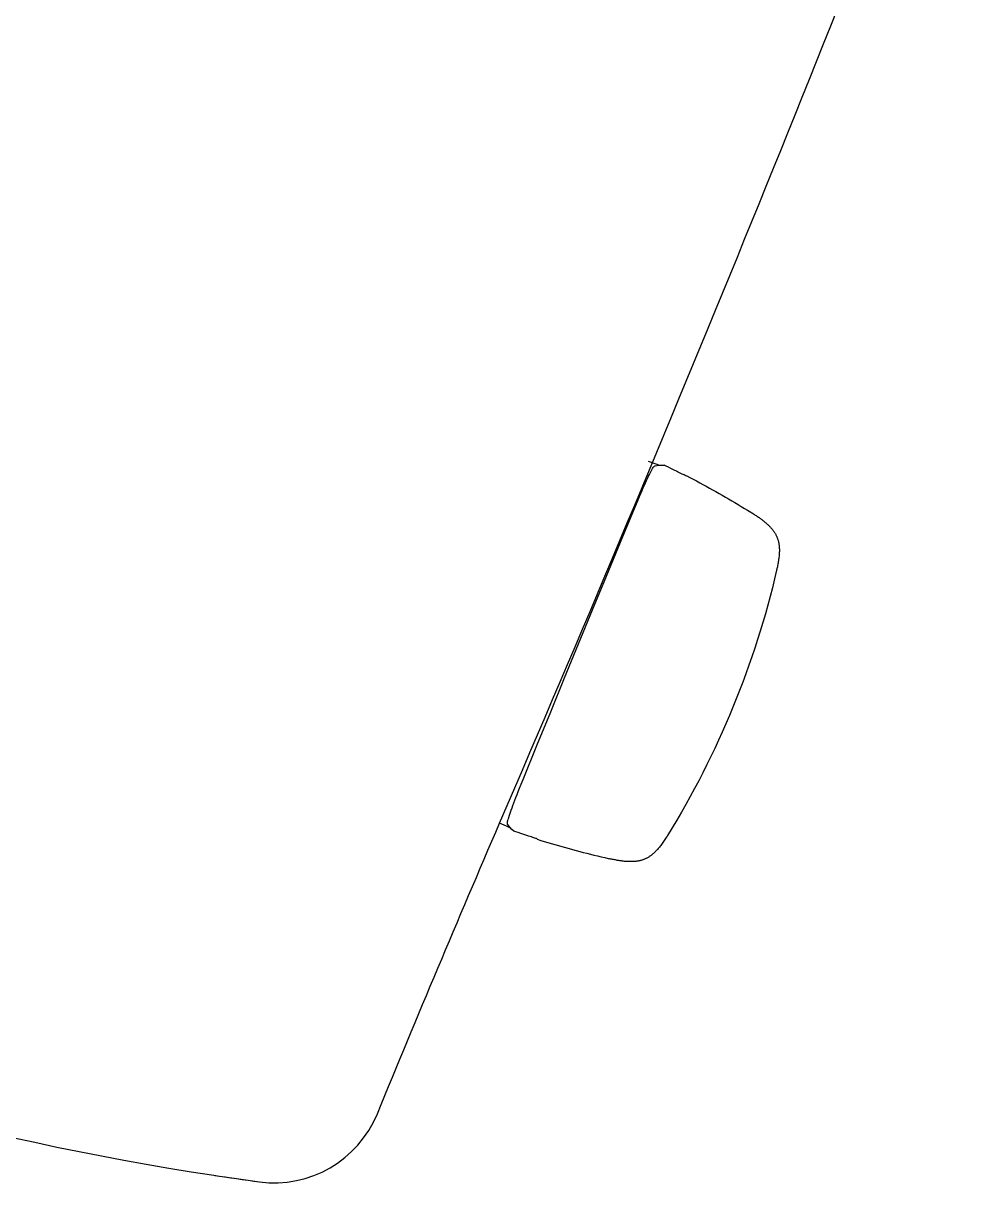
# Model space of a CAD drawing. Header units: millimetres. Extents: x -6176 to 11988, y -1403 to 10916.
# Drawn here: x -5404.2 to -5165.4, y 1121.4 to 1413.3 of the extents above; entities that cross this region are included whole.
import ezdxf

# ---------------------------------------------------------------- set-up
doc = ezdxf.new("R2010")
doc.units = ezdxf.units.MM

# ---------------------------------------------------------------- blocks, each defined once
blk = doc.blocks.new('0125')
at = {"color": 0}
blk.add_lwpolyline([(-1038.58, 682.37, 0.042689), (-1161.51, 709.95, 0.341763), (-1191.09, 692.88, -0.000152), (-1241.53, 569.87, -0.00068), (-1338.86, 333.64, 0.342009), (-1329.82, 300.57, 0.124051), (-996.46, 160.42, 0.004216), (-984.95, 158.77, 0.341388), (-955.27, 175.91, -0.00448), (-924.49, 249.09, 0.009597), (-807.59, 535.2, 0.328825), (-816.59, 568.13, 0.054684), (-923.39, 635.01, 0.045092), (-927.29, 632.45, -0.103027), (-934.72, 632.58, -0.079408), (-942.41, 635.66, 0.021578), (-1032.23, 672.67, -0.304816), (-1038.58, 682.37, -1.28594)], format="xyb", dxfattribs=at)
for points, knots in [([(-890.52, 328.32), (-890.52, 328.32), (-890.05, 329.46), (-890.05, 329.46), (-890.05, 329.46), (-890.05, 329.46), (-889.63, 330.45), (-889.63, 330.45), (-889.63, 330.45), (-889.63, 330.45), (-889.27, 331.31), (-889.27, 331.31), (-889.27, 331.31), (-889.27, 331.31), (-888.94, 332.08), (-888.94, 332.08), (-888.94, 332.08), (-888.94, 332.08), (-888.63, 332.79), (-888.63, 332.79), (-888.63, 332.79), (-888.63, 332.79), (-888.33, 333.47), (-888.33, 333.47), (-888.33, 333.47), (-888.33, 333.47), (-888.04, 334.12), (-888.04, 334.12), (-888.04, 334.12), (-888.04, 334.12), (-887.77, 334.73), (-887.77, 334.73), (-887.77, 334.73), (-887.77, 334.73), (-887.5, 335.31), (-887.5, 335.31), (-887.5, 335.31), (-887.5, 335.31), (-887.24, 335.87), (-887.24, 335.87), (-887.24, 335.87), (-887.24, 335.87), (-886.99, 336.39), (-886.99, 336.39), (-886.99, 336.39), (-886.99, 336.39), (-886.76, 336.87), (-886.76, 336.87), (-886.76, 336.87), (-886.76, 336.87), (-886.54, 337.31), (-886.54, 337.31), (-886.54, 337.31), (-886.54, 337.31), (-886.33, 337.71), (-886.33, 337.71), (-886.33, 337.71), (-886.33, 337.71), (-886.15, 338.05), (-886.15, 338.05), (-886.15, 338.05), (-886.15, 338.05), (-885.99, 338.34), (-885.99, 338.34), (-885.99, 338.34), (-885.99, 338.34), (-885.85, 338.57), (-885.85, 338.57), (-885.85, 338.57), (-885.85, 338.57), (-885.73, 338.74), (-885.73, 338.74), (-885.73, 338.74), (-885.73, 338.74), (-885.63, 338.88), (-885.63, 338.88), (-885.63, 338.88), (-885.63, 338.88), (-885.54, 338.97), (-885.54, 338.97), (-885.54, 338.97), (-885.54, 338.97), (-885.45, 339.02), (-885.45, 339.02), (-885.45, 339.02), (-885.45, 339.02), (-885.37, 339.05), (-885.37, 339.05)], [0, 0, 0, 0, 0.045455, 0.045455, 0.045455, 0.045455, 0.090909, 0.090909, 0.090909, 0.090909, 0.136364, 0.136364, 0.136364, 0.136364, 0.181818, 0.181818, 0.181818, 0.181818, 0.227273, 0.227273, 0.227273, 0.227273, 0.272727, 0.272727, 0.272727, 0.272727, 0.318182, 0.318182, 0.318182, 0.318182, 0.363636, 0.363636, 0.363636, 0.363636, 0.409091, 0.409091, 0.409091, 0.409091, 0.454545, 0.454545, 0.454545, 0.454545, 0.5, 0.5, 0.5, 0.5, 0.545455, 0.545455, 0.545455, 0.545455, 0.590909, 0.590909, 0.590909, 0.590909, 0.636364, 0.636364, 0.636364, 0.636364, 0.681818, 0.681818, 0.681818, 0.681818, 0.727273, 0.727273, 0.727273, 0.727273, 0.772727, 0.772727, 0.772727, 0.772727, 0.818182, 0.818182, 0.818182, 0.818182, 0.863636, 0.863636, 0.863636, 0.863636, 0.909091, 0.909091, 0.909091, 0.909091, 0.954545, 0.954545, 0.954545, 0.954545, 1, 1, 1, 1]), ([(-884.41, 339.19), (-884.41, 339.19), (-885.1, 339.44), (-885.1, 339.44), (-885.1, 339.44), (-885.1, 339.44), (-885.89, 339.73), (-885.89, 339.73), (-885.89, 339.73), (-885.89, 339.73), (-886.29, 339.88), (-886.29, 339.88)], [0, 0, 0, 0, 0.333333, 0.333333, 0.333333, 0.333333, 0.666667, 0.666667, 0.666667, 0.666667, 1, 1, 1, 1]), ([(-885.37, 339.05), (-885.37, 339.05), (-884.48, 339.18), (-884.48, 339.18), (-884.48, 339.18), (-884.48, 339.18), (-883.72, 339.23), (-883.72, 339.23), (-883.72, 339.23), (-883.72, 339.23), (-883.08, 339.2), (-883.08, 339.2)], [0, 0, 0, 0, 0.333333, 0.333333, 0.333333, 0.333333, 0.666667, 0.666667, 0.666667, 0.666667, 1, 1, 1, 1]), ([(-879.69, 337.53), (-879.69, 337.53), (-879.95, 337.66), (-879.95, 337.66), (-879.95, 337.66), (-879.95, 337.66), (-880.39, 337.88), (-880.39, 337.88), (-880.39, 337.88), (-880.39, 337.88), (-880.88, 338.12), (-880.88, 338.12), (-880.88, 338.12), (-880.88, 338.12), (-881.41, 338.38), (-881.41, 338.38), (-881.41, 338.38), (-881.41, 338.38), (-881.98, 338.66), (-881.98, 338.66), (-881.98, 338.66), (-881.98, 338.66), (-882.55, 338.94), (-882.55, 338.94), (-882.55, 338.94), (-882.55, 338.94), (-883.08, 339.2), (-883.08, 339.2)], [0, 0, 0, 0, 0.142857, 0.142857, 0.142857, 0.142857, 0.285714, 0.285714, 0.285714, 0.285714, 0.428571, 0.428571, 0.428571, 0.428571, 0.571429, 0.571429, 0.571429, 0.571429, 0.714286, 0.714286, 0.714286, 0.714286, 0.857143, 0.857143, 0.857143, 0.857143, 1, 1, 1, 1]), ([(-877.48, 336.46), (-877.48, 336.46), (-877.53, 336.48), (-877.53, 336.48), (-877.53, 336.48), (-877.53, 336.48), (-877.65, 336.53), (-877.65, 336.53), (-877.65, 336.53), (-877.65, 336.53), (-877.83, 336.61), (-877.83, 336.61), (-877.83, 336.61), (-877.83, 336.61), (-878.04, 336.72), (-878.04, 336.72), (-878.04, 336.72), (-878.04, 336.72), (-878.28, 336.84), (-878.28, 336.84), (-878.28, 336.84), (-878.28, 336.84), (-878.56, 336.97), (-878.56, 336.97), (-878.56, 336.97), (-878.56, 336.97), (-878.86, 337.12), (-878.86, 337.12), (-878.86, 337.12), (-878.86, 337.12), (-879.19, 337.29), (-879.19, 337.29), (-879.19, 337.29), (-879.19, 337.29), (-879.56, 337.47), (-879.56, 337.47), (-879.56, 337.47), (-879.56, 337.47), (-879.68, 337.53), (-879.68, 337.53)], [0, 0, 0, 0, 0.1, 0.1, 0.1, 0.1, 0.2, 0.2, 0.2, 0.2, 0.3, 0.3, 0.3, 0.3, 0.4, 0.4, 0.4, 0.4, 0.5, 0.5, 0.5, 0.5, 0.6, 0.6, 0.6, 0.6, 0.7, 0.7, 0.7, 0.7, 0.8, 0.8, 0.8, 0.8, 0.9, 0.9, 0.9, 0.9, 1, 1, 1, 1]), ([(-877.44, 336.44), (-877.44, 336.44), (-877.46, 336.45), (-877.46, 336.45), (-877.46, 336.45), (-877.46, 336.45), (-877.48, 336.46), (-877.48, 336.46)], [0, 0, 0, 0, 0.5, 0.5, 0.5, 0.5, 1, 1, 1, 1]), ([(-877.41, 336.5), (-877.41, 336.5), (-876.59, 336.07), (-876.59, 336.07), (-876.59, 336.07), (-876.59, 336.07), (-875.77, 335.64), (-875.77, 335.64), (-875.77, 335.64), (-875.77, 335.64), (-874.96, 335.21), (-874.96, 335.21), (-874.96, 335.21), (-874.96, 335.21), (-874.14, 334.77), (-874.14, 334.77), (-874.14, 334.77), (-874.14, 334.77), (-873.32, 334.33), (-873.32, 334.33), (-873.32, 334.33), (-873.32, 334.33), (-872.51, 333.88), (-872.51, 333.88), (-872.51, 333.88), (-872.51, 333.88), (-871.7, 333.44), (-871.7, 333.44), (-871.7, 333.44), (-871.7, 333.44), (-870.89, 332.99), (-870.89, 332.99), (-870.89, 332.99), (-870.89, 332.99), (-870.08, 332.54), (-870.08, 332.54), (-870.08, 332.54), (-870.08, 332.54), (-869.27, 332.08), (-869.27, 332.08), (-869.27, 332.08), (-869.27, 332.08), (-868.47, 331.62), (-868.47, 331.62), (-868.47, 331.62), (-868.47, 331.62), (-867.66, 331.16), (-867.66, 331.16), (-867.66, 331.16), (-867.66, 331.16), (-866.86, 330.69), (-866.86, 330.69), (-866.86, 330.69), (-866.86, 330.69), (-866.06, 330.23), (-866.06, 330.23), (-866.06, 330.23), (-866.06, 330.23), (-865.26, 329.76), (-865.26, 329.76), (-865.26, 329.76), (-865.26, 329.76), (-864.47, 329.28), (-864.47, 329.28), (-864.47, 329.28), (-864.47, 329.28), (-863.67, 328.8), (-863.67, 328.8), (-863.67, 328.8), (-863.67, 328.8), (-862.88, 328.32), (-862.88, 328.32), (-862.88, 328.32), (-862.88, 328.32), (-862.09, 327.84), (-862.09, 327.84), (-862.09, 327.84), (-862.09, 327.84), (-861.3, 327.36), (-861.3, 327.36), (-861.3, 327.36), (-861.3, 327.36), (-861.04, 327.2), (-861.04, 327.2)], [0, 0, 0, 0, 0.047619, 0.047619, 0.047619, 0.047619, 0.095238, 0.095238, 0.095238, 0.095238, 0.142857, 0.142857, 0.142857, 0.142857, 0.190476, 0.190476, 0.190476, 0.190476, 0.238095, 0.238095, 0.238095, 0.238095, 0.285714, 0.285714, 0.285714, 0.285714, 0.333333, 0.333333, 0.333333, 0.333333, 0.380952, 0.380952, 0.380952, 0.380952, 0.428571, 0.428571, 0.428571, 0.428571, 0.47619, 0.47619, 0.47619, 0.47619, 0.52381, 0.52381, 0.52381, 0.52381, 0.571429, 0.571429, 0.571429, 0.571429, 0.619048, 0.619048, 0.619048, 0.619048, 0.666667, 0.666667, 0.666667, 0.666667, 0.714286, 0.714286, 0.714286, 0.714286, 0.761905, 0.761905, 0.761905, 0.761905, 0.809524, 0.809524, 0.809524, 0.809524, 0.857143, 0.857143, 0.857143, 0.857143, 0.904762, 0.904762, 0.904762, 0.904762, 0.952381, 0.952381, 0.952381, 0.952381, 1, 1, 1, 1]), ([(-918.6, 260.05), (-918.6, 260.05), (-915.12, 268.58), (-915.12, 268.58), (-915.12, 268.58), (-915.12, 268.58), (-911.64, 277.13), (-911.64, 277.13), (-911.64, 277.13), (-911.64, 277.13), (-908.14, 285.67), (-908.14, 285.67), (-908.14, 285.67), (-908.14, 285.67), (-904.63, 294.21), (-904.63, 294.21), (-904.63, 294.21), (-904.63, 294.21), (-901.12, 302.75), (-901.12, 302.75), (-901.12, 302.75), (-901.12, 302.75), (-897.59, 311.28), (-897.59, 311.28), (-897.59, 311.28), (-897.59, 311.28), (-894.06, 319.81), (-894.06, 319.81), (-894.06, 319.81), (-894.06, 319.81), (-890.52, 328.32), (-890.52, 328.32)], [0, 0, 0, 0, 0.125, 0.125, 0.125, 0.125, 0.25, 0.25, 0.25, 0.25, 0.375, 0.375, 0.375, 0.375, 0.5, 0.5, 0.5, 0.5, 0.625, 0.625, 0.625, 0.625, 0.75, 0.75, 0.75, 0.75, 0.875, 0.875, 0.875, 0.875, 1, 1, 1, 1]), ([(-861.03, 327.19), (-861.03, 327.19), (-860.86, 327.08), (-860.86, 327.08), (-860.86, 327.08), (-860.86, 327.08), (-860.62, 326.93), (-860.62, 326.93), (-860.62, 326.93), (-860.62, 326.93), (-860.38, 326.78), (-860.38, 326.78), (-860.38, 326.78), (-860.38, 326.78), (-860.16, 326.64), (-860.16, 326.64), (-860.16, 326.64), (-860.16, 326.64), (-859.95, 326.5), (-859.95, 326.5), (-859.95, 326.5), (-859.95, 326.5), (-859.75, 326.37), (-859.75, 326.37), (-859.75, 326.37), (-859.75, 326.37), (-859.56, 326.23), (-859.56, 326.23), (-859.56, 326.23), (-859.56, 326.23), (-859.37, 326.1), (-859.37, 326.1), (-859.37, 326.1), (-859.37, 326.1), (-859.19, 325.98), (-859.19, 325.98), (-859.19, 325.98), (-859.19, 325.98), (-859.01, 325.85), (-859.01, 325.85), (-859.01, 325.85), (-859.01, 325.85), (-858.84, 325.73), (-858.84, 325.73), (-858.84, 325.73), (-858.84, 325.73), (-858.68, 325.61), (-858.68, 325.61), (-858.68, 325.61), (-858.68, 325.61), (-858.52, 325.49), (-858.52, 325.49), (-858.52, 325.49), (-858.52, 325.49), (-858.37, 325.37), (-858.37, 325.37), (-858.37, 325.37), (-858.37, 325.37), (-858.22, 325.26), (-858.22, 325.26), (-858.22, 325.26), (-858.22, 325.26), (-858.07, 325.14), (-858.07, 325.14), (-858.07, 325.14), (-858.07, 325.14), (-857.93, 325.03), (-857.93, 325.03), (-857.93, 325.03), (-857.93, 325.03), (-857.79, 324.91), (-857.79, 324.91), (-857.79, 324.91), (-857.79, 324.91), (-857.65, 324.8), (-857.65, 324.8), (-857.65, 324.8), (-857.65, 324.8), (-857.51, 324.69), (-857.51, 324.69), (-857.51, 324.69), (-857.51, 324.69), (-857.38, 324.57), (-857.38, 324.57), (-857.38, 324.57), (-857.38, 324.57), (-857.25, 324.46), (-857.25, 324.46), (-857.25, 324.46), (-857.25, 324.46), (-857.13, 324.35), (-857.13, 324.35), (-857.13, 324.35), (-857.13, 324.35), (-857.01, 324.23), (-857.01, 324.23), (-857.01, 324.23), (-857.01, 324.23), (-856.89, 324.12), (-856.89, 324.12), (-856.89, 324.12), (-856.89, 324.12), (-856.77, 324), (-856.77, 324), (-856.77, 324), (-856.77, 324), (-856.65, 323.89), (-856.65, 323.89), (-856.65, 323.89), (-856.65, 323.89), (-856.54, 323.78), (-856.54, 323.78), (-856.54, 323.78), (-856.54, 323.78), (-856.43, 323.66), (-856.43, 323.66), (-856.43, 323.66), (-856.43, 323.66), (-856.33, 323.55), (-856.33, 323.55), (-856.33, 323.55), (-856.33, 323.55), (-856.22, 323.44), (-856.22, 323.44), (-856.22, 323.44), (-856.22, 323.44), (-856.12, 323.32), (-856.12, 323.32), (-856.12, 323.32), (-856.12, 323.32), (-856.02, 323.2), (-856.02, 323.2), (-856.02, 323.2), (-856.02, 323.2), (-855.93, 323.09), (-855.93, 323.09), (-855.93, 323.09), (-855.93, 323.09), (-855.83, 322.97), (-855.83, 322.97), (-855.83, 322.97), (-855.83, 322.97), (-855.74, 322.85), (-855.74, 322.85), (-855.74, 322.85), (-855.74, 322.85), (-855.65, 322.74), (-855.65, 322.74), (-855.65, 322.74), (-855.65, 322.74), (-855.56, 322.62), (-855.56, 322.62), (-855.56, 322.62), (-855.56, 322.62), (-855.48, 322.5), (-855.48, 322.5), (-855.48, 322.5), (-855.48, 322.5), (-855.4, 322.38), (-855.4, 322.38), (-855.4, 322.38), (-855.4, 322.38), (-855.32, 322.25), (-855.32, 322.25), (-855.32, 322.25), (-855.32, 322.25), (-855.24, 322.13), (-855.24, 322.13), (-855.24, 322.13), (-855.24, 322.13), (-855.16, 322.01), (-855.16, 322.01), (-855.16, 322.01), (-855.16, 322.01), (-855.09, 321.88), (-855.09, 321.88), (-855.09, 321.88), (-855.09, 321.88), (-855.02, 321.75), (-855.02, 321.75), (-855.02, 321.75), (-855.02, 321.75), (-854.95, 321.62), (-854.95, 321.62), (-854.95, 321.62), (-854.95, 321.62), (-854.88, 321.48), (-854.88, 321.48), (-854.88, 321.48), (-854.88, 321.48), (-854.81, 321.35), (-854.81, 321.35), (-854.81, 321.35), (-854.81, 321.35), (-854.75, 321.2), (-854.75, 321.2), (-854.75, 321.2), (-854.75, 321.2), (-854.69, 321.06), (-854.69, 321.06), (-854.69, 321.06), (-854.69, 321.06), (-854.63, 320.92), (-854.63, 320.92), (-854.63, 320.92), (-854.63, 320.92), (-854.57, 320.76), (-854.57, 320.76), (-854.57, 320.76), (-854.57, 320.76), (-854.52, 320.61), (-854.52, 320.61), (-854.52, 320.61), (-854.52, 320.61), (-854.47, 320.45), (-854.47, 320.45), (-854.47, 320.45), (-854.47, 320.45), (-854.42, 320.28), (-854.42, 320.28), (-854.42, 320.28), (-854.42, 320.28), (-854.37, 320.12), (-854.37, 320.12), (-854.37, 320.12), (-854.37, 320.12), (-854.33, 319.94), (-854.33, 319.94), (-854.33, 319.94), (-854.33, 319.94), (-854.29, 319.77), (-854.29, 319.77), (-854.29, 319.77), (-854.29, 319.77), (-854.25, 319.59), (-854.25, 319.59), (-854.25, 319.59), (-854.25, 319.59), (-854.22, 319.4), (-854.22, 319.4), (-854.22, 319.4), (-854.22, 319.4), (-854.19, 319.22), (-854.19, 319.22), (-854.19, 319.22), (-854.19, 319.22), (-854.16, 319.03), (-854.16, 319.03), (-854.16, 319.03), (-854.16, 319.03), (-854.14, 318.84), (-854.14, 318.84), (-854.14, 318.84), (-854.14, 318.84), (-854.12, 318.65), (-854.12, 318.65), (-854.12, 318.65), (-854.12, 318.65), (-854.11, 318.45), (-854.11, 318.45), (-854.11, 318.45), (-854.11, 318.45), (-854.1, 318.26), (-854.1, 318.26), (-854.1, 318.26), (-854.1, 318.26), (-854.09, 318.06), (-854.09, 318.06), (-854.09, 318.06), (-854.09, 318.06), (-854.09, 317.86), (-854.09, 317.86), (-854.09, 317.86), (-854.09, 317.86), (-854.09, 317.66), (-854.09, 317.66), (-854.09, 317.66), (-854.09, 317.66), (-854.09, 317.45), (-854.09, 317.45), (-854.09, 317.45), (-854.09, 317.45), (-854.1, 317.23), (-854.1, 317.23), (-854.1, 317.23), (-854.1, 317.23), (-854.11, 317.01), (-854.11, 317.01), (-854.11, 317.01), (-854.11, 317.01), (-854.12, 316.77), (-854.12, 316.77), (-854.12, 316.77), (-854.12, 316.77), (-854.14, 316.52), (-854.14, 316.52), (-854.14, 316.52), (-854.14, 316.52), (-854.17, 316.26), (-854.17, 316.26), (-854.17, 316.26), (-854.17, 316.26), (-854.2, 315.99), (-854.2, 315.99), (-854.2, 315.99), (-854.2, 315.99), (-854.23, 315.72), (-854.23, 315.72), (-854.23, 315.72), (-854.23, 315.72), (-854.27, 315.44), (-854.27, 315.44), (-854.27, 315.44), (-854.27, 315.44), (-854.31, 315.15), (-854.31, 315.15), (-854.31, 315.15), (-854.31, 315.15), (-854.36, 314.85), (-854.36, 314.85), (-854.36, 314.85), (-854.36, 314.85), (-854.41, 314.55), (-854.41, 314.55), (-854.41, 314.55), (-854.41, 314.55), (-854.47, 314.25), (-854.47, 314.25), (-854.47, 314.25), (-854.47, 314.25), (-854.53, 313.94), (-854.53, 313.94), (-854.53, 313.94), (-854.53, 313.94), (-854.59, 313.62), (-854.59, 313.62), (-854.59, 313.62), (-854.59, 313.62), (-854.66, 313.31), (-854.66, 313.31), (-854.66, 313.31), (-854.66, 313.31), (-854.73, 312.99), (-854.73, 312.99), (-854.73, 312.99), (-854.73, 312.99), (-854.78, 312.76), (-854.78, 312.76)], [0, 0, 0, 0, 0.011494, 0.011494, 0.011494, 0.011494, 0.022989, 0.022989, 0.022989, 0.022989, 0.034483, 0.034483, 0.034483, 0.034483, 0.045977, 0.045977, 0.045977, 0.045977, 0.057471, 0.057471, 0.057471, 0.057471, 0.068966, 0.068966, 0.068966, 0.068966, 0.08046, 0.08046, 0.08046, 0.08046, 0.091954, 0.091954, 0.091954, 0.091954, 0.103448, 0.103448, 0.103448, 0.103448, 0.114943, 0.114943, 0.114943, 0.114943, 0.126437, 0.126437, 0.126437, 0.126437, 0.137931, 0.137931, 0.137931, 0.137931, 0.149425, 0.149425, 0.149425, 0.149425, 0.16092, 0.16092, 0.16092, 0.16092, 0.172414, 0.172414, 0.172414, 0.172414, 0.183908, 0.183908, 0.183908, 0.183908, 0.195402, 0.195402, 0.195402, 0.195402, 0.206897, 0.206897, 0.206897, 0.206897, 0.218391, 0.218391, 0.218391, 0.218391, 0.229885, 0.229885, 0.229885, 0.229885, 0.241379, 0.241379, 0.241379, 0.241379, 0.252874, 0.252874, 0.252874, 0.252874, 0.264368, 0.264368, 0.264368, 0.264368, 0.275862, 0.275862, 0.275862, 0.275862, 0.287356, 0.287356, 0.287356, 0.287356, 0.298851, 0.298851, 0.298851, 0.298851, 0.310345, 0.310345, 0.310345, 0.310345, 0.321839, 0.321839, 0.321839, 0.321839, 0.333333, 0.333333, 0.333333, 0.333333, 0.344828, 0.344828, 0.344828, 0.344828, 0.356322, 0.356322, 0.356322, 0.356322, 0.367816, 0.367816, 0.367816, 0.367816, 0.37931, 0.37931, 0.37931, 0.37931, 0.390805, 0.390805, 0.390805, 0.390805, 0.402299, 0.402299, 0.402299, 0.402299, 0.413793, 0.413793, 0.413793, 0.413793, 0.425287, 0.425287, 0.425287, 0.425287, 0.436782, 0.436782, 0.436782, 0.436782, 0.448276, 0.448276, 0.448276, 0.448276, 0.45977, 0.45977, 0.45977, 0.45977, 0.471264, 0.471264, 0.471264, 0.471264, 0.482759, 0.482759, 0.482759, 0.482759, 0.494253, 0.494253, 0.494253, 0.494253, 0.505747, 0.505747, 0.505747, 0.505747, 0.517241, 0.517241, 0.517241, 0.517241, 0.528736, 0.528736, 0.528736, 0.528736, 0.54023, 0.54023, 0.54023, 0.54023, 0.551724, 0.551724, 0.551724, 0.551724, 0.563218, 0.563218, 0.563218, 0.563218, 0.574713, 0.574713, 0.574713, 0.574713, 0.586207, 0.586207, 0.586207, 0.586207, 0.597701, 0.597701, 0.597701, 0.597701, 0.609195, 0.609195, 0.609195, 0.609195, 0.62069, 0.62069, 0.62069, 0.62069, 0.632184, 0.632184, 0.632184, 0.632184, 0.643678, 0.643678, 0.643678, 0.643678, 0.655172, 0.655172, 0.655172, 0.655172, 0.666667, 0.666667, 0.666667, 0.666667, 0.678161, 0.678161, 0.678161, 0.678161, 0.689655, 0.689655, 0.689655, 0.689655, 0.701149, 0.701149, 0.701149, 0.701149, 0.712644, 0.712644, 0.712644, 0.712644, 0.724138, 0.724138, 0.724138, 0.724138, 0.735632, 0.735632, 0.735632, 0.735632, 0.747126, 0.747126, 0.747126, 0.747126, 0.758621, 0.758621, 0.758621, 0.758621, 0.770115, 0.770115, 0.770115, 0.770115, 0.781609, 0.781609, 0.781609, 0.781609, 0.793103, 0.793103, 0.793103, 0.793103, 0.804598, 0.804598, 0.804598, 0.804598, 0.816092, 0.816092, 0.816092, 0.816092, 0.827586, 0.827586, 0.827586, 0.827586, 0.83908, 0.83908, 0.83908, 0.83908, 0.850575, 0.850575, 0.850575, 0.850575, 0.862069, 0.862069, 0.862069, 0.862069, 0.873563, 0.873563, 0.873563, 0.873563, 0.885057, 0.885057, 0.885057, 0.885057, 0.896552, 0.896552, 0.896552, 0.896552, 0.908046, 0.908046, 0.908046, 0.908046, 0.91954, 0.91954, 0.91954, 0.91954, 0.931034, 0.931034, 0.931034, 0.931034, 0.942529, 0.942529, 0.942529, 0.942529, 0.954023, 0.954023, 0.954023, 0.954023, 0.965517, 0.965517, 0.965517, 0.965517, 0.977011, 0.977011, 0.977011, 0.977012, 0.988506, 0.988506, 0.988506, 0.988506, 1, 1, 1, 1]), ([(-922.48, 248.8), (-922.48, 248.8), (-922.52, 248.87), (-922.52, 248.87), (-922.52, 248.87), (-922.52, 248.87), (-922.54, 248.97), (-922.54, 248.97), (-922.54, 248.97), (-922.54, 248.97), (-922.54, 249.1), (-922.54, 249.1), (-922.54, 249.1), (-922.54, 249.1), (-922.52, 249.26), (-922.52, 249.26), (-922.52, 249.26), (-922.52, 249.26), (-922.48, 249.47), (-922.48, 249.47), (-922.48, 249.47), (-922.48, 249.47), (-922.42, 249.73), (-922.42, 249.73), (-922.42, 249.73), (-922.42, 249.73), (-922.33, 250.05), (-922.33, 250.05), (-922.33, 250.05), (-922.33, 250.05), (-922.22, 250.42), (-922.22, 250.42), (-922.22, 250.42), (-922.22, 250.42), (-922.09, 250.85), (-922.09, 250.85), (-922.09, 250.85), (-922.09, 250.85), (-921.93, 251.32), (-921.93, 251.32), (-921.93, 251.32), (-921.93, 251.32), (-921.76, 251.83), (-921.76, 251.83), (-921.76, 251.83), (-921.76, 251.83), (-921.57, 252.37), (-921.57, 252.37), (-921.57, 252.37), (-921.57, 252.37), (-921.37, 252.95), (-921.37, 252.95), (-921.37, 252.95), (-921.37, 252.95), (-921.15, 253.55), (-921.15, 253.55), (-921.15, 253.55), (-921.15, 253.55), (-920.91, 254.18), (-920.91, 254.18), (-920.91, 254.18), (-920.91, 254.18), (-920.66, 254.85), (-920.66, 254.85), (-920.66, 254.85), (-920.66, 254.85), (-920.4, 255.54), (-920.4, 255.54), (-920.4, 255.54), (-920.4, 255.54), (-920.12, 256.26), (-920.12, 256.26), (-920.12, 256.26), (-920.12, 256.26), (-919.81, 257.04), (-919.81, 257.04), (-919.81, 257.04), (-919.81, 257.04), (-919.46, 257.91), (-919.46, 257.91), (-919.46, 257.91), (-919.46, 257.91), (-919.06, 258.9), (-919.06, 258.9), (-919.06, 258.9), (-919.06, 258.9), (-918.6, 260.05), (-918.6, 260.05)], [0, 0, 0, 0, 0.045455, 0.045455, 0.045455, 0.045455, 0.090909, 0.090909, 0.090909, 0.090909, 0.136364, 0.136364, 0.136364, 0.136364, 0.181818, 0.181818, 0.181818, 0.181818, 0.227273, 0.227273, 0.227273, 0.227273, 0.272727, 0.272727, 0.272727, 0.272727, 0.318182, 0.318182, 0.318182, 0.318182, 0.363636, 0.363636, 0.363636, 0.363636, 0.409091, 0.409091, 0.409091, 0.409091, 0.454545, 0.454545, 0.454545, 0.454545, 0.5, 0.5, 0.5, 0.5, 0.545455, 0.545455, 0.545455, 0.545455, 0.590909, 0.590909, 0.590909, 0.590909, 0.636364, 0.636364, 0.636364, 0.636364, 0.681818, 0.681818, 0.681818, 0.681818, 0.727273, 0.727273, 0.727273, 0.727273, 0.772727, 0.772727, 0.772727, 0.772727, 0.818182, 0.818182, 0.818182, 0.818182, 0.863636, 0.863636, 0.863636, 0.863636, 0.909091, 0.909091, 0.909091, 0.909091, 0.954545, 0.954545, 0.954545, 0.954545, 1, 1, 1, 1]), ([(-921.74, 247.84), (-921.74, 247.84), (-922.75, 248.3), (-922.75, 248.3), (-922.75, 248.3), (-922.75, 248.3), (-924.49, 249.09), (-924.49, 249.09)], [0, 0, 0, 0, 0.5, 0.5, 0.5, 0.5, 1, 1, 1, 1]), ([(-920.96, 247.08), (-920.96, 247.08), (-921.44, 247.5), (-921.44, 247.5), (-921.44, 247.5), (-921.44, 247.5), (-921.95, 248.08), (-921.95, 248.08), (-921.95, 248.08), (-921.95, 248.08), (-922.48, 248.8), (-922.48, 248.8)], [0, 0, 0, 0, 0.333333, 0.333333, 0.333333, 0.333333, 0.666667, 0.666667, 0.666667, 0.666667, 1, 1, 1, 1]), ([(-917.37, 245.88), (-917.37, 245.88), (-917.66, 245.97), (-917.66, 245.97), (-917.66, 245.97), (-917.66, 245.97), (-918.12, 246.12), (-918.12, 246.12), (-918.12, 246.12), (-918.12, 246.12), (-918.64, 246.29), (-918.64, 246.29), (-918.64, 246.29), (-918.64, 246.29), (-919.2, 246.48), (-919.2, 246.48), (-919.2, 246.48), (-919.2, 246.48), (-919.8, 246.69), (-919.8, 246.69), (-919.8, 246.69), (-919.8, 246.69), (-920.41, 246.89), (-920.41, 246.89), (-920.41, 246.89), (-920.41, 246.89), (-920.96, 247.08), (-920.96, 247.08)], [0, 0, 0, 0, 0.142857, 0.142857, 0.142857, 0.142857, 0.285714, 0.285714, 0.285714, 0.285714, 0.428571, 0.428571, 0.428571, 0.428571, 0.571429, 0.571429, 0.571429, 0.571429, 0.714286, 0.714286, 0.714286, 0.714286, 0.857143, 0.857143, 0.857143, 0.857143, 1, 1, 1, 1]), ([(-915.05, 245.09), (-915.05, 245.09), (-915.1, 245.11), (-915.1, 245.11), (-915.1, 245.11), (-915.1, 245.11), (-915.23, 245.16), (-915.23, 245.16), (-915.23, 245.16), (-915.23, 245.16), (-915.41, 245.22), (-915.41, 245.22), (-915.41, 245.22), (-915.41, 245.22), (-915.63, 245.3), (-915.63, 245.3), (-915.63, 245.3), (-915.63, 245.3), (-915.89, 245.38), (-915.89, 245.38), (-915.89, 245.38), (-915.89, 245.38), (-916.18, 245.48), (-916.18, 245.48), (-916.18, 245.48), (-916.18, 245.48), (-916.5, 245.59), (-916.5, 245.59), (-916.5, 245.59), (-916.5, 245.59), (-916.85, 245.7), (-916.85, 245.7), (-916.85, 245.7), (-916.85, 245.7), (-917.24, 245.83), (-917.24, 245.83), (-917.24, 245.83), (-917.24, 245.83), (-917.37, 245.87), (-917.37, 245.87)], [0, 0, 0, 0, 0.1, 0.1, 0.1, 0.1, 0.2, 0.2, 0.2, 0.2, 0.3, 0.3, 0.3, 0.3, 0.4, 0.4, 0.4, 0.4, 0.5, 0.5, 0.5, 0.5, 0.6, 0.6, 0.6, 0.6, 0.7, 0.7, 0.7, 0.7, 0.8, 0.8, 0.8, 0.8, 0.9, 0.9, 0.9, 0.9, 1, 1, 1, 1]), ([(-882.25, 245.96), (-882.25, 245.96), (-882.37, 245.76), (-882.37, 245.76), (-882.37, 245.76), (-882.37, 245.76), (-882.55, 245.48), (-882.55, 245.48), (-882.55, 245.48), (-882.55, 245.48), (-882.72, 245.21), (-882.72, 245.21), (-882.72, 245.21), (-882.72, 245.21), (-882.9, 244.95), (-882.9, 244.95), (-882.9, 244.95), (-882.9, 244.95), (-883.07, 244.68), (-883.07, 244.68), (-883.07, 244.68), (-883.07, 244.68), (-883.25, 244.43), (-883.25, 244.43), (-883.25, 244.43), (-883.25, 244.43), (-883.42, 244.18), (-883.42, 244.18), (-883.42, 244.18), (-883.42, 244.18), (-883.59, 243.93), (-883.59, 243.93), (-883.59, 243.93), (-883.59, 243.93), (-883.77, 243.7), (-883.77, 243.7), (-883.77, 243.7), (-883.77, 243.7), (-883.94, 243.47), (-883.94, 243.47), (-883.94, 243.47), (-883.94, 243.47), (-884.11, 243.25), (-884.11, 243.25), (-884.11, 243.25), (-884.11, 243.25), (-884.28, 243.04), (-884.28, 243.04), (-884.28, 243.04), (-884.28, 243.04), (-884.44, 242.84), (-884.44, 242.84), (-884.44, 242.84), (-884.44, 242.84), (-884.6, 242.65), (-884.6, 242.65), (-884.6, 242.65), (-884.6, 242.65), (-884.76, 242.47), (-884.76, 242.47), (-884.76, 242.47), (-884.76, 242.47), (-884.91, 242.3), (-884.91, 242.3), (-884.91, 242.3), (-884.91, 242.3), (-885.06, 242.14), (-885.06, 242.14), (-885.06, 242.14), (-885.06, 242.14), (-885.2, 241.99), (-885.2, 241.99), (-885.2, 241.99), (-885.2, 241.99), (-885.35, 241.85), (-885.35, 241.85), (-885.35, 241.85), (-885.35, 241.85), (-885.49, 241.71), (-885.49, 241.71), (-885.49, 241.71), (-885.49, 241.71), (-885.63, 241.57), (-885.63, 241.57), (-885.63, 241.57), (-885.63, 241.57), (-885.78, 241.44), (-885.78, 241.44), (-885.78, 241.44), (-885.78, 241.44), (-885.92, 241.32), (-885.92, 241.32), (-885.92, 241.32), (-885.92, 241.32), (-886.07, 241.19), (-886.07, 241.19), (-886.07, 241.19), (-886.07, 241.19), (-886.22, 241.07), (-886.22, 241.07), (-886.22, 241.07), (-886.22, 241.07), (-886.37, 240.96), (-886.37, 240.96), (-886.37, 240.96), (-886.37, 240.96), (-886.52, 240.84), (-886.52, 240.84), (-886.52, 240.84), (-886.52, 240.84), (-886.68, 240.74), (-886.68, 240.74), (-886.68, 240.74), (-886.68, 240.74), (-886.83, 240.63), (-886.83, 240.63), (-886.83, 240.63), (-886.83, 240.63), (-886.98, 240.54), (-886.98, 240.54), (-886.98, 240.54), (-886.98, 240.54), (-887.13, 240.44), (-887.13, 240.44), (-887.13, 240.44), (-887.13, 240.44), (-887.28, 240.36), (-887.28, 240.36), (-887.28, 240.36), (-887.28, 240.36), (-887.43, 240.27), (-887.43, 240.27), (-887.43, 240.27), (-887.43, 240.27), (-887.58, 240.2), (-887.58, 240.2), (-887.58, 240.2), (-887.58, 240.2), (-887.73, 240.13), (-887.73, 240.13), (-887.73, 240.13), (-887.73, 240.13), (-887.88, 240.06), (-887.88, 240.06), (-887.88, 240.06), (-887.88, 240.06), (-888.02, 240), (-888.02, 240), (-888.02, 240), (-888.02, 240), (-888.17, 239.94), (-888.17, 239.94), (-888.17, 239.94), (-888.17, 239.94), (-888.31, 239.88), (-888.31, 239.88), (-888.31, 239.88), (-888.31, 239.88), (-888.45, 239.83), (-888.45, 239.83), (-888.45, 239.83), (-888.45, 239.83), (-888.6, 239.78), (-888.6, 239.78), (-888.6, 239.78), (-888.6, 239.78), (-888.74, 239.74), (-888.74, 239.74), (-888.74, 239.74), (-888.74, 239.74), (-888.88, 239.7), (-888.88, 239.7), (-888.88, 239.7), (-888.88, 239.7), (-889.02, 239.66), (-889.02, 239.66), (-889.02, 239.66), (-889.02, 239.66), (-889.17, 239.62), (-889.17, 239.62), (-889.17, 239.62), (-889.17, 239.62), (-889.31, 239.59), (-889.31, 239.59), (-889.31, 239.59), (-889.31, 239.59), (-889.45, 239.56), (-889.45, 239.56), (-889.45, 239.56), (-889.45, 239.56), (-889.6, 239.53), (-889.6, 239.53), (-889.6, 239.53), (-889.6, 239.53), (-889.74, 239.51), (-889.74, 239.51), (-889.74, 239.51), (-889.74, 239.51), (-889.89, 239.48), (-889.89, 239.48), (-889.89, 239.48), (-889.89, 239.48), (-890.03, 239.46), (-890.03, 239.46), (-890.03, 239.46), (-890.03, 239.46), (-890.18, 239.44), (-890.18, 239.44), (-890.18, 239.44), (-890.18, 239.44), (-890.33, 239.43), (-890.33, 239.43), (-890.33, 239.43), (-890.33, 239.43), (-890.48, 239.41), (-890.48, 239.41), (-890.48, 239.41), (-890.48, 239.41), (-890.63, 239.4), (-890.63, 239.4), (-890.63, 239.4), (-890.63, 239.4), (-890.78, 239.39), (-890.78, 239.39), (-890.78, 239.39), (-890.78, 239.39), (-890.94, 239.38), (-890.94, 239.38), (-890.94, 239.38), (-890.94, 239.38), (-891.09, 239.37), (-891.09, 239.37), (-891.09, 239.37), (-891.09, 239.37), (-891.25, 239.37), (-891.25, 239.37), (-891.25, 239.37), (-891.25, 239.37), (-891.41, 239.37), (-891.41, 239.37), (-891.41, 239.37), (-891.41, 239.37), (-891.57, 239.37), (-891.57, 239.37), (-891.57, 239.37), (-891.57, 239.37), (-891.74, 239.37), (-891.74, 239.37), (-891.74, 239.37), (-891.74, 239.37), (-891.9, 239.37), (-891.9, 239.37), (-891.9, 239.37), (-891.9, 239.37), (-892.07, 239.38), (-892.07, 239.38), (-892.07, 239.38), (-892.07, 239.38), (-892.24, 239.39), (-892.24, 239.39), (-892.24, 239.39), (-892.24, 239.39), (-892.41, 239.4), (-892.41, 239.4), (-892.41, 239.4), (-892.41, 239.4), (-892.58, 239.41), (-892.58, 239.41), (-892.58, 239.41), (-892.58, 239.41), (-892.76, 239.42), (-892.76, 239.42), (-892.76, 239.42), (-892.76, 239.42), (-892.93, 239.44), (-892.93, 239.44), (-892.93, 239.44), (-892.93, 239.44), (-893.11, 239.45), (-893.11, 239.45), (-893.11, 239.45), (-893.11, 239.45), (-893.3, 239.47), (-893.3, 239.47), (-893.3, 239.47), (-893.3, 239.47), (-893.48, 239.49), (-893.48, 239.49), (-893.48, 239.49), (-893.48, 239.49), (-893.67, 239.52), (-893.67, 239.52), (-893.67, 239.52), (-893.67, 239.52), (-893.86, 239.54), (-893.86, 239.54), (-893.86, 239.54), (-893.86, 239.54), (-894.06, 239.57), (-894.06, 239.57), (-894.06, 239.57), (-894.06, 239.57), (-894.26, 239.6), (-894.26, 239.6), (-894.26, 239.6), (-894.26, 239.6), (-894.47, 239.63), (-894.47, 239.63), (-894.47, 239.63), (-894.47, 239.63), (-894.68, 239.67), (-894.68, 239.67), (-894.68, 239.67), (-894.68, 239.67), (-894.9, 239.7), (-894.9, 239.7), (-894.9, 239.7), (-894.9, 239.7), (-895.12, 239.74), (-895.12, 239.74), (-895.12, 239.74), (-895.12, 239.74), (-895.35, 239.79), (-895.35, 239.79), (-895.35, 239.79), (-895.35, 239.79), (-895.59, 239.83), (-895.59, 239.83), (-895.59, 239.83), (-895.59, 239.83), (-895.84, 239.88), (-895.84, 239.88), (-895.84, 239.88), (-895.84, 239.88), (-896.1, 239.94), (-896.1, 239.94), (-896.1, 239.94), (-896.1, 239.94), (-896.37, 239.99), (-896.37, 239.99), (-896.37, 239.99), (-896.37, 239.99), (-896.64, 240.06), (-896.64, 240.06), (-896.64, 240.06), (-896.64, 240.06), (-896.84, 240.1), (-896.84, 240.1)], [0, 0, 0, 0, 0.011494, 0.011494, 0.011494, 0.011494, 0.022989, 0.022989, 0.022989, 0.022989, 0.034483, 0.034483, 0.034483, 0.034483, 0.045977, 0.045977, 0.045977, 0.045977, 0.057471, 0.057471, 0.057471, 0.057471, 0.068966, 0.068966, 0.068966, 0.068966, 0.08046, 0.08046, 0.08046, 0.08046, 0.091954, 0.091954, 0.091954, 0.091954, 0.103448, 0.103448, 0.103448, 0.103448, 0.114943, 0.114943, 0.114943, 0.114943, 0.126437, 0.126437, 0.126437, 0.126437, 0.137931, 0.137931, 0.137931, 0.137931, 0.149425, 0.149425, 0.149425, 0.149425, 0.16092, 0.16092, 0.16092, 0.16092, 0.172414, 0.172414, 0.172414, 0.172414, 0.183908, 0.183908, 0.183908, 0.183908, 0.195402, 0.195402, 0.195402, 0.195402, 0.206897, 0.206897, 0.206897, 0.206897, 0.218391, 0.218391, 0.218391, 0.218391, 0.229885, 0.229885, 0.229885, 0.229885, 0.241379, 0.241379, 0.241379, 0.241379, 0.252874, 0.252874, 0.252874, 0.252874, 0.264368, 0.264368, 0.264368, 0.264368, 0.275862, 0.275862, 0.275862, 0.275862, 0.287356, 0.287356, 0.287356, 0.287356, 0.298851, 0.298851, 0.298851, 0.298851, 0.310345, 0.310345, 0.310345, 0.310345, 0.321839, 0.321839, 0.321839, 0.321839, 0.333333, 0.333333, 0.333333, 0.333333, 0.344828, 0.344828, 0.344828, 0.344828, 0.356322, 0.356322, 0.356322, 0.356322, 0.367816, 0.367816, 0.367816, 0.367816, 0.37931, 0.37931, 0.37931, 0.37931, 0.390805, 0.390805, 0.390805, 0.390805, 0.402299, 0.402299, 0.402299, 0.402299, 0.413793, 0.413793, 0.413793, 0.413793, 0.425287, 0.425287, 0.425287, 0.425287, 0.436782, 0.436782, 0.436782, 0.436782, 0.448276, 0.448276, 0.448276, 0.448276, 0.45977, 0.45977, 0.45977, 0.45977, 0.471264, 0.471264, 0.471264, 0.471264, 0.482759, 0.482759, 0.482759, 0.482759, 0.494253, 0.494253, 0.494253, 0.494253, 0.505747, 0.505747, 0.505747, 0.505747, 0.517241, 0.517241, 0.517241, 0.517241, 0.528736, 0.528736, 0.528736, 0.528736, 0.54023, 0.54023, 0.54023, 0.54023, 0.551724, 0.551724, 0.551724, 0.551724, 0.563218, 0.563218, 0.563218, 0.563218, 0.574713, 0.574713, 0.574713, 0.574713, 0.586207, 0.586207, 0.586207, 0.586207, 0.597701, 0.597701, 0.597701, 0.597701, 0.609195, 0.609195, 0.609195, 0.609195, 0.62069, 0.62069, 0.62069, 0.62069, 0.632184, 0.632184, 0.632184, 0.632184, 0.643678, 0.643678, 0.643678, 0.643678, 0.655172, 0.655172, 0.655172, 0.655172, 0.666667, 0.666667, 0.666667, 0.666667, 0.678161, 0.678161, 0.678161, 0.678161, 0.689655, 0.689655, 0.689655, 0.689655, 0.701149, 0.701149, 0.701149, 0.701149, 0.712644, 0.712644, 0.712644, 0.712644, 0.724138, 0.724138, 0.724138, 0.724138, 0.735632, 0.735632, 0.735632, 0.735632, 0.747126, 0.747126, 0.747126, 0.747126, 0.758621, 0.758621, 0.758621, 0.758621, 0.770115, 0.770115, 0.770115, 0.770115, 0.781609, 0.781609, 0.781609, 0.781609, 0.793103, 0.793103, 0.793103, 0.793103, 0.804598, 0.804598, 0.804598, 0.804598, 0.816092, 0.816092, 0.816092, 0.816092, 0.827586, 0.827586, 0.827586, 0.827586, 0.83908, 0.83908, 0.83908, 0.83908, 0.850575, 0.850575, 0.850575, 0.850575, 0.862069, 0.862069, 0.862069, 0.862069, 0.873563, 0.873563, 0.873563, 0.873563, 0.885057, 0.885057, 0.885057, 0.885057, 0.896552, 0.896552, 0.896552, 0.896552, 0.908046, 0.908046, 0.908046, 0.908046, 0.91954, 0.91954, 0.91954, 0.91954, 0.931034, 0.931034, 0.931034, 0.931034, 0.942529, 0.942529, 0.942529, 0.942529, 0.954023, 0.954023, 0.954023, 0.954023, 0.965517, 0.965517, 0.965517, 0.965517, 0.977011, 0.977011, 0.977011, 0.977012, 0.988506, 0.988506, 0.988506, 0.988506, 1, 1, 1, 1]), ([(-915.01, 245.07), (-915.01, 245.07), (-915.03, 245.08), (-915.03, 245.08), (-915.03, 245.08), (-915.03, 245.08), (-915.05, 245.09), (-915.05, 245.09)], [0, 0, 0, 0, 0.5, 0.5, 0.5, 0.5, 1, 1, 1, 1]), ([(-915.03, 245.01), (-915.03, 245.01), (-914.15, 244.74), (-914.15, 244.74), (-914.15, 244.74), (-914.15, 244.74), (-913.26, 244.47), (-913.26, 244.47), (-913.26, 244.47), (-913.26, 244.47), (-912.38, 244.2), (-912.38, 244.2), (-912.38, 244.2), (-912.38, 244.2), (-911.49, 243.94), (-911.49, 243.94), (-911.49, 243.94), (-911.49, 243.94), (-910.6, 243.68), (-910.6, 243.68), (-910.6, 243.68), (-910.6, 243.68), (-909.71, 243.42), (-909.71, 243.42), (-909.71, 243.42), (-909.71, 243.42), (-908.82, 243.17), (-908.82, 243.17), (-908.82, 243.17), (-908.82, 243.17), (-907.93, 242.91), (-907.93, 242.91), (-907.93, 242.91), (-907.93, 242.91), (-907.03, 242.67), (-907.03, 242.67), (-907.03, 242.67), (-907.03, 242.67), (-906.14, 242.42), (-906.14, 242.42), (-906.14, 242.42), (-906.14, 242.42), (-905.24, 242.18), (-905.24, 242.18), (-905.24, 242.18), (-905.24, 242.18), (-904.35, 241.95), (-904.35, 241.95), (-904.35, 241.95), (-904.35, 241.95), (-903.45, 241.71), (-903.45, 241.71), (-903.45, 241.71), (-903.45, 241.71), (-902.55, 241.48), (-902.55, 241.48), (-902.55, 241.48), (-902.55, 241.48), (-901.66, 241.26), (-901.66, 241.26), (-901.66, 241.26), (-901.66, 241.26), (-900.76, 241.03), (-900.76, 241.03), (-900.76, 241.03), (-900.76, 241.03), (-899.85, 240.81), (-899.85, 240.81), (-899.85, 240.81), (-899.85, 240.81), (-898.95, 240.6), (-898.95, 240.6), (-898.95, 240.6), (-898.95, 240.6), (-898.05, 240.38), (-898.05, 240.38), (-898.05, 240.38), (-898.05, 240.38), (-897.15, 240.17), (-897.15, 240.17), (-897.15, 240.17), (-897.15, 240.17), (-896.85, 240.1), (-896.85, 240.1)], [0, 0, 0, 0, 0.047619, 0.047619, 0.047619, 0.047619, 0.095238, 0.095238, 0.095238, 0.095238, 0.142857, 0.142857, 0.142857, 0.142857, 0.190476, 0.190476, 0.190476, 0.190476, 0.238095, 0.238095, 0.238095, 0.238095, 0.285714, 0.285714, 0.285714, 0.285714, 0.333333, 0.333333, 0.333333, 0.333333, 0.380952, 0.380952, 0.380952, 0.380952, 0.428571, 0.428571, 0.428571, 0.428571, 0.47619, 0.47619, 0.47619, 0.47619, 0.52381, 0.52381, 0.52381, 0.52381, 0.571429, 0.571429, 0.571429, 0.571429, 0.619048, 0.619048, 0.619048, 0.619048, 0.666667, 0.666667, 0.666667, 0.666667, 0.714286, 0.714286, 0.714286, 0.714286, 0.761905, 0.761905, 0.761905, 0.761905, 0.809524, 0.809524, 0.809524, 0.809524, 0.857143, 0.857143, 0.857143, 0.857143, 0.904762, 0.904762, 0.904762, 0.904762, 0.952381, 0.952381, 0.952381, 0.952381, 1, 1, 1, 1]), ([(-996.21, 160.38), (-996.21, 160.38), (-990.71, 159.57), (-990.71, 159.57), (-990.71, 159.57), (-990.71, 159.57), (-984.95, 158.77), (-984.95, 158.77)], [0, 0, 0, 0, 0.5, 0.5, 0.5, 0.5, 1, 1, 1, 1])]:
    blk.add_open_spline(points, degree=3, knots=knots, dxfattribs=at)
for points in [[(-886.29, 339.88), (-886.29, 339.88), (-887.04, 340.16), (-887.04, 340.16)], [(-879.68, 337.53), (-879.68, 337.53), (-879.69, 337.53), (-879.69, 337.53)], [(-879.68, 337.53), (-879.68, 337.53), (-879.68, 337.54), (-879.68, 337.54)], [(-877.44, 336.44), (-877.44, 336.44), (-877.41, 336.5), (-877.41, 336.5)], [(-877.41, 336.5), (-877.41, 336.5), (-877.44, 336.44), (-877.44, 336.44)], [(-854.78, 312.76), (-860.24, 289.15), (-869.52, 266.58), (-882.25, 245.96)], [(-917.37, 245.87), (-917.37, 245.87), (-917.38, 245.87), (-917.38, 245.87)], [(-917.37, 245.87), (-917.37, 245.87), (-917.37, 245.88), (-917.37, 245.88)], [(-915.03, 245.01), (-915.03, 245.01), (-915.01, 245.07), (-915.01, 245.07)], [(-915.03, 245.01), (-915.03, 245.01), (-915.01, 245.07), (-915.01, 245.07)]]:
    blk.add_open_spline(points, degree=3, dxfattribs=at)

msp = doc.modelspace()

# ---------------------------------------------------------------- block references
at = {"color": 0}
msp.add_blockref('0125', (-4359.77, 962.87), dxfattribs=at)

doc.saveas('drawing.dxf')
